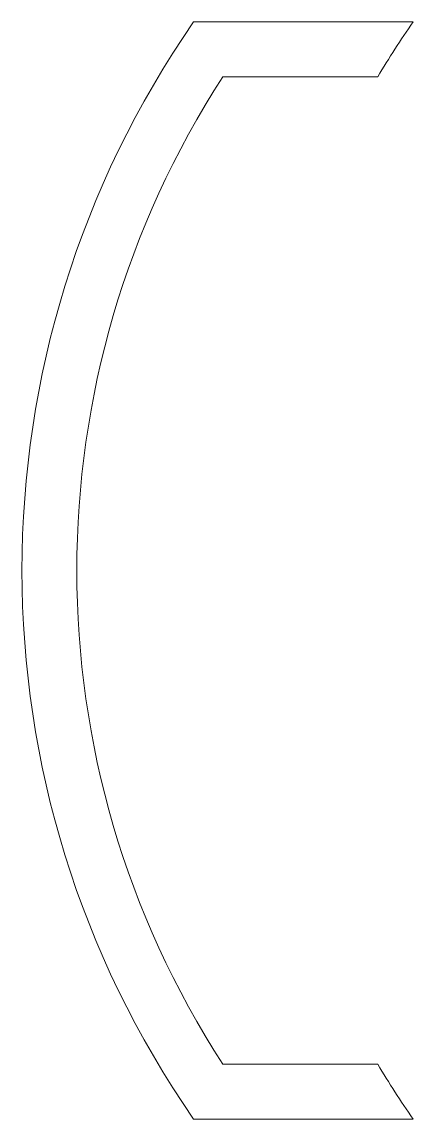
# Model space of a CAD drawing. Header units: millimetres. Extents: x 32.2 to 35.8, y 23 to 33.
import ezdxf

# ---------------------------------------------------------------- set-up
doc = ezdxf.new("R2010")
doc.units = ezdxf.units.MM
doc.layers.add('layer 26', color=7, linetype='Continuous')

msp = doc.modelspace()

# ---------------------------------------------------------------- linework, layer by layer
at = {"layer": 'layer 26', "color": 4, "lineweight": 13, "true_color": 0x00ffff}
msp.add_lwpolyline([(33.782, 23), (35.782, 23, -0.016943), (35.46, 23.5), (34.048, 23.5, -0.295556), (34.048, 32.5), (35.46, 32.5, -0.016943), (35.782, 33), (33.782, 33, 0.31265)], format="xyb", close=True, dxfattribs=at)

doc.saveas('drawing.dxf')
